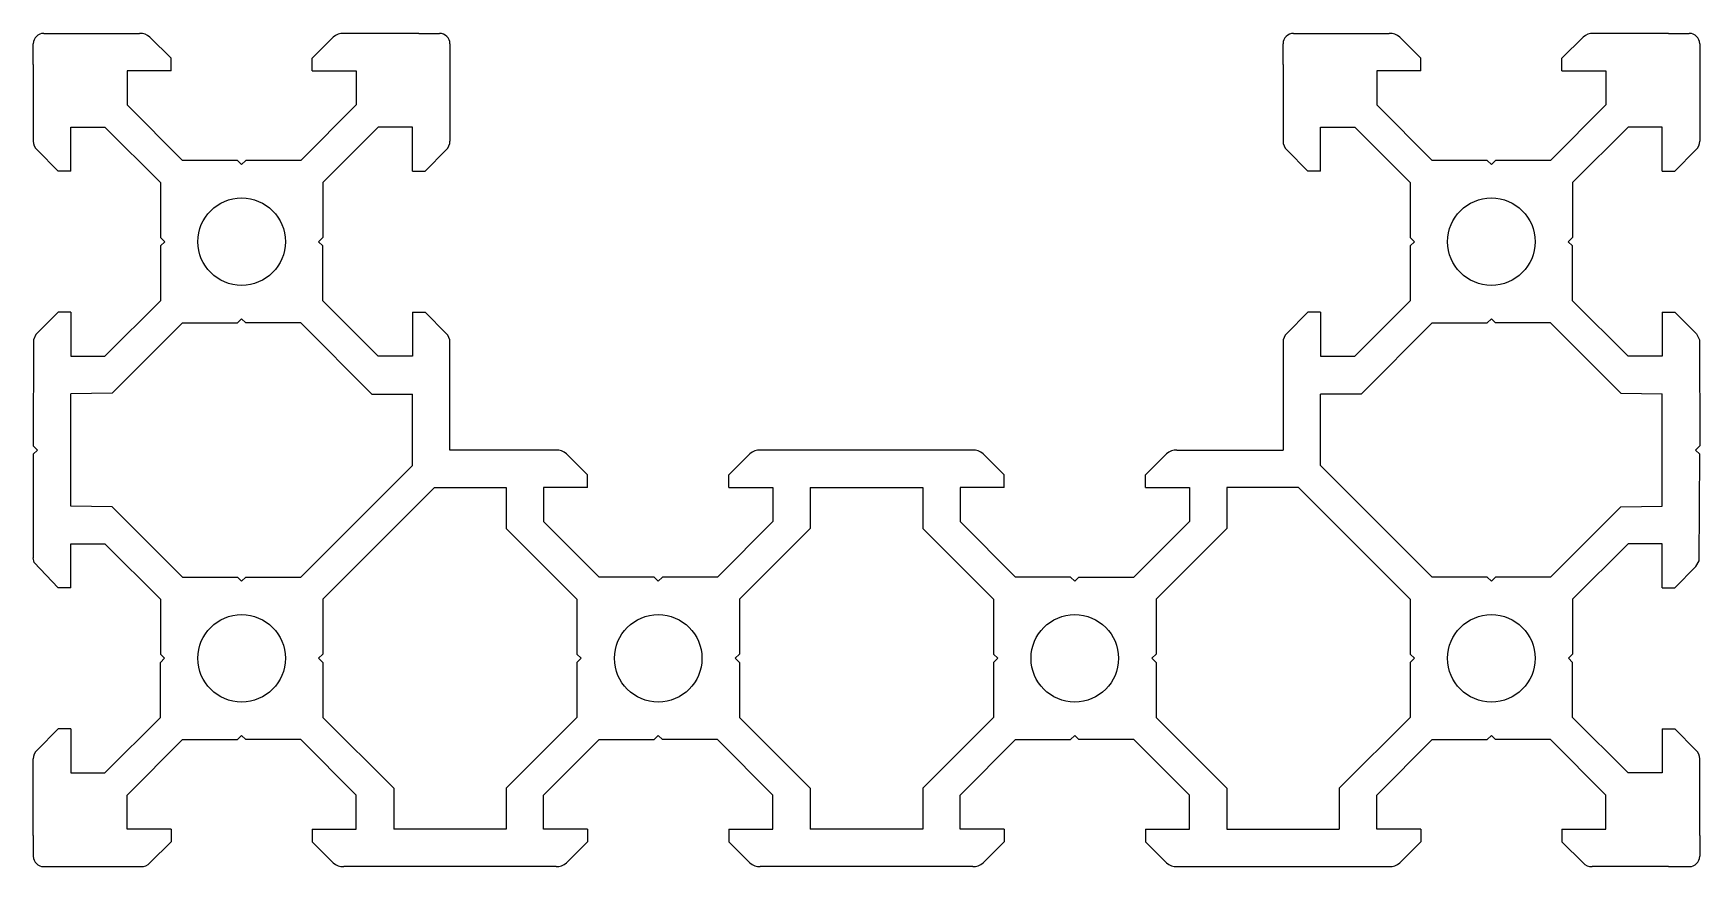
# Model space of a CAD drawing. Header units: millimetres. Extents: x -40 to 40, y -20 to 20.
import ezdxf

# ---------------------------------------------------------------- set-up
doc = ezdxf.new("R2010")
doc.units = ezdxf.units.MM

msp = doc.modelspace()

# ---------------------------------------------------------------- linework, layer by layer
for p, q in [((-39.5, 20), (-38.5, 20)), ((-38.5, 20), (-34.9, 20)), ((-21.5, 20), (-25.1, 20)), ((-21.5, 20), (-20.5, 20)), ((20.5, 20), (21.5, 20)), ((21.5, 20), (25.1, 20)), ((38.5, 20), (34.9, 20)), ((38.5, 20), (39.5, 20)), ((-40, 18.5), (-40, 19.5)), ((-34.402, 19.822), (-33.387, 18.807)), ((-26.613, 18.807), (-25.598, 19.822)), ((-20, 19.5), (-20, 18.5)), ((20, 18.5), (20, 19.5)), ((25.598, 19.822), (26.613, 18.807)), ((33.387, 18.807), (34.402, 19.822)), ((40, 19.5), (40, 18.5)), ((-40, 18.5), (-40, 14.831)), ((-33.387, 18.2), (-33.387, 18.807)), ((-26.613, 18.2), (-26.613, 18.807)), ((-20, 18.5), (-20, 14.831)), ((20, 18.5), (20, 14.831)), ((26.613, 18.2), (26.613, 18.807)), ((33.387, 18.2), (33.387, 18.807)), ((40, 18.5), (40, 14.831)), ((-33.387, 18.2), (-35.5, 18.2)), ((-35.5, 18.2), (-35.5, 16.561)), ((-26.613, 18.2), (-24.5, 18.2)), ((-24.5, 18.2), (-24.5, 16.561)), ((26.613, 18.2), (24.5, 18.2)), ((24.5, 18.2), (24.5, 16.561)), ((33.387, 18.2), (35.5, 18.2)), ((35.5, 18.2), (35.5, 16.561)), ((-35.5, 16.561), (-32.839, 13.9)), ((-24.5, 16.561), (-27.161, 13.9)), ((24.5, 16.561), (27.161, 13.9)), ((35.5, 16.561), (32.839, 13.9)), ((-38.2, 15.5), (-36.561, 15.5)), ((-38.2, 13.387), (-38.2, 15.5)), ((-36.561, 15.5), (-33.9, 12.839)), ((-23.439, 15.5), (-26.1, 12.839)), ((-21.8, 15.5), (-23.439, 15.5)), ((-21.8, 13.387), (-21.8, 15.5)), ((21.8, 15.5), (23.439, 15.5)), ((21.8, 13.387), (21.8, 15.5)), ((23.439, 15.5), (26.1, 12.839)), ((36.561, 15.5), (33.9, 12.839)), ((38.2, 15.5), (36.561, 15.5)), ((38.2, 13.387), (38.2, 15.5)), ((-39.822, 14.402), (-38.807, 13.387)), ((-20.178, 14.402), (-21.193, 13.387)), ((20.178, 14.402), (21.193, 13.387)), ((39.822, 14.402), (38.807, 13.387)), ((-30.2, 13.9), (-32.839, 13.9)), ((-30, 13.7), (-30.2, 13.9)), ((-30, 13.7), (-29.8, 13.9)), ((-27.161, 13.9), (-29.8, 13.9)), ((29.8, 13.9), (27.161, 13.9)), ((30, 13.7), (29.8, 13.9)), ((30, 13.7), (30.2, 13.9)), ((32.839, 13.9), (30.2, 13.9)), ((-38.2, 13.387), (-38.807, 13.387)), ((-33.9, 12.839), (-33.9, 10.207)), ((-26.1, 12.839), (-26.1, 10.207)), ((-21.8, 13.387), (-21.193, 13.387)), ((21.8, 13.387), (21.193, 13.387)), ((26.1, 12.839), (26.1, 10.207)), ((33.9, 12.839), (33.9, 10.207)), ((38.2, 13.387), (38.807, 13.387)), ((-33.9, 10.207), (-33.693, 10)), ((-33.693, 10), (-33.9, 9.793)), ((-33.9, 9.793), (-33.9, 7.161)), ((-26.1, 10.207), (-26.307, 10)), ((-26.1, 9.793), (-26.307, 10)), ((-26.1, 7.161), (-26.1, 9.793)), ((26.1, 10.207), (26.307, 10)), ((26.307, 10), (26.1, 9.793)), ((26.1, 9.793), (26.1, 7.161)), ((33.9, 10.207), (33.693, 10)), ((33.9, 9.793), (33.693, 10)), ((33.9, 7.161), (33.9, 9.793)), ((-38.807, 6.613), (-39.875, 5.538)), ((-38.2, 6.613), (-38.807, 6.613)), ((-38.2, 6.613), (-38.2, 4.5)), ((-33.9, 7.161), (-36.561, 4.5)), ((-26.1, 7.161), (-23.439, 4.5)), ((-21.8, 6.613), (-21.8, 4.5)), ((-21.8, 6.613), (-21.193, 6.613)), ((-21.193, 6.613), (-20.178, 5.598)), ((21.193, 6.613), (20.178, 5.598)), ((21.8, 6.613), (21.193, 6.613)), ((21.8, 6.613), (21.8, 4.5)), ((26.1, 7.161), (23.439, 4.5)), ((33.9, 7.161), (36.561, 4.5)), ((38.2, 6.613), (38.2, 4.5)), ((38.2, 6.613), (38.807, 6.613)), ((38.807, 6.613), (39.849, 5.569)), ((-32.839, 6.1), (-36.214, 2.725)), ((-32.839, 6.1), (-30.2, 6.1)), ((-30, 6.3), (-30.2, 6.1)), ((-30, 6.3), (-29.8, 6.1)), ((-27.161, 6.1), (-29.8, 6.1)), ((-23.749, 2.688), (-27.161, 6.1)), ((23.749, 2.688), (27.161, 6.1)), ((27.161, 6.1), (29.8, 6.1)), ((30, 6.3), (29.8, 6.1)), ((30, 6.3), (30.2, 6.1)), ((32.839, 6.1), (30.2, 6.1)), ((32.839, 6.1), (36.214, 2.725)), ((-39.988, 5.287), (-40, 0.207)), ((-39.875, 5.538), (-39.988, 5.287)), ((-20, 0), (-20, 5.169)), ((20, 5.169), (20, 0)), ((39.849, 5.569), (39.988, 5.287)), ((39.988, 5.287), (40, 0.207)), ((-38.2, 4.5), (-36.561, 4.5)), ((-21.8, 4.5), (-23.439, 4.5)), ((21.8, 4.5), (23.439, 4.5)), ((38.2, 4.5), (36.561, 4.5)), ((-36.214, 2.725), (-38.2, 2.7)), ((-38.2, -2.7), (-38.2, 2.7)), ((-23.749, 2.688), (-21.8, 2.675)), ((-21.8, -0.739), (-21.8, 2.675)), ((23.749, 2.688), (21.8, 2.675)), ((21.8, -0.739), (21.8, 2.675)), ((36.214, 2.725), (38.2, 2.7)), ((38.2, -2.7), (38.2, 2.7)), ((-40, 0.207), (-39.793, 0)), ((-40, -0.207), (-39.793, 0)), ((14.9, 0), (20, 0)), ((40, 0.207), (39.793, 0)), ((40, -0.207), (39.793, 0)), ((-40, -0.207), (-40, -5.169)), ((-27.161, -6.1), (-21.8, -0.739)), ((-14.9, 0), (-20, 0)), ((-14.402, -0.178), (-13.387, -1.193)), ((-5.598, -0.178), (-6.613, -1.193)), ((5.1, 0), (-5.1, 0)), ((5.598, -0.178), (6.613, -1.193)), ((14.402, -0.178), (13.387, -1.193)), ((27.161, -6.1), (21.8, -0.739)), ((39.979, -5.326), (40, -0.207)), ((-13.387, -1.8), (-13.387, -1.193)), ((-6.613, -1.8), (-6.613, -1.193)), ((6.613, -1.8), (6.613, -1.193)), ((13.387, -1.8), (13.387, -1.193)), ((-26.1, -7.161), (-20.739, -1.8)), ((-20.739, -1.8), (-17.3, -1.8)), ((-17.3, -1.8), (-17.3, -3.761)), ((-13.387, -1.8), (-15.5, -1.8)), ((-15.5, -1.8), (-15.5, -3.439)), ((-6.613, -1.8), (-4.5, -1.8)), ((-4.5, -1.8), (-4.5, -3.439)), ((-2.7, -1.8), (2.7, -1.8)), ((-2.7, -1.8), (-2.7, -3.761)), ((2.7, -1.8), (2.7, -3.761)), ((6.613, -1.8), (4.5, -1.8)), ((4.5, -1.8), (4.5, -3.439)), ((13.387, -1.8), (15.5, -1.8)), ((15.5, -1.8), (15.5, -3.439)), ((20.739, -1.8), (17.3, -1.8)), ((17.3, -1.8), (17.3, -3.761)), ((26.1, -7.161), (20.739, -1.8)), ((-36.214, -2.725), (-38.2, -2.7)), ((-32.839, -6.1), (-36.214, -2.725)), ((32.839, -6.1), (36.214, -2.725)), ((36.214, -2.725), (38.2, -2.7)), ((-17.3, -3.761), (-13.9, -7.161)), ((-15.5, -3.439), (-12.839, -6.1)), ((-4.5, -3.439), (-7.161, -6.1)), ((-2.7, -3.761), (-6.1, -7.161)), ((2.7, -3.761), (6.1, -7.161)), ((4.5, -3.439), (7.161, -6.1)), ((15.5, -3.439), (12.839, -6.1)), ((17.3, -3.761), (13.9, -7.161)), ((-38.2, -4.5), (-36.561, -4.5)), ((-38.2, -6.613), (-38.2, -4.5)), ((-36.561, -4.5), (-33.9, -7.161)), ((36.561, -4.5), (33.9, -7.161)), ((38.2, -4.5), (36.561, -4.5)), ((38.2, -6.613), (38.2, -4.5)), ((-39.954, -5.401), (-40, -5.169)), ((-38.807, -6.613), (-39.954, -5.401)), ((39.822, -5.598), (38.807, -6.613)), ((39.822, -5.598), (39.979, -5.326)), ((-32.839, -6.1), (-30.2, -6.1)), ((-30, -6.3), (-30.2, -6.1)), ((-30, -6.3), (-29.8, -6.1)), ((-29.8, -6.1), (-27.161, -6.1)), ((-10.2, -6.1), (-12.839, -6.1)), ((-10, -6.3), (-10.2, -6.1)), ((-10, -6.3), (-9.8, -6.1)), ((-7.161, -6.1), (-9.8, -6.1)), ((9.8, -6.1), (7.161, -6.1)), ((10, -6.3), (9.8, -6.1)), ((10, -6.3), (10.2, -6.1)), ((10.2, -6.1), (12.839, -6.1)), ((29.8, -6.1), (27.161, -6.1)), ((30, -6.3), (29.8, -6.1)), ((30, -6.3), (30.2, -6.1)), ((32.839, -6.1), (30.2, -6.1)), ((-38.2, -6.613), (-38.807, -6.613)), ((-33.9, -7.161), (-33.9, -9.795)), ((-26.1, -7.161), (-26.1, -9.793)), ((-13.9, -7.161), (-13.9, -9.793)), ((-6.1, -7.161), (-6.1, -9.793)), ((6.1, -7.161), (6.1, -9.793)), ((13.9, -7.161), (13.9, -9.793)), ((26.1, -7.161), (26.1, -9.793)), ((33.9, -7.161), (33.9, -9.795)), ((38.2, -6.613), (38.807, -6.613)), ((-33.9, -9.795), (-33.695, -10)), ((-33.9, -10.207), (-33.695, -10)), ((-33.9, -12.839), (-33.9, -10.207)), ((-26.1, -9.793), (-26.307, -10)), ((-26.307, -10), (-26.1, -10.207)), ((-26.1, -10.207), (-26.1, -12.839)), ((-13.9, -9.793), (-13.693, -10)), ((-13.693, -10), (-13.9, -10.207)), ((-13.9, -10.207), (-13.9, -12.839)), ((-6.1, -9.793), (-6.307, -10)), ((-6.307, -10), (-6.1, -10.207)), ((-6.1, -10.207), (-6.1, -12.839)), ((6.1, -9.793), (6.307, -10)), ((6.307, -10), (6.1, -10.207)), ((6.1, -10.207), (6.1, -12.839)), ((13.9, -9.793), (13.693, -10)), ((13.693, -10), (13.9, -10.207)), ((13.9, -10.207), (13.9, -12.839)), ((26.1, -9.793), (26.307, -10)), ((26.307, -10), (26.1, -10.207)), ((26.1, -10.207), (26.1, -12.839)), ((33.9, -9.795), (33.695, -10)), ((33.9, -10.207), (33.695, -10)), ((33.9, -12.839), (33.9, -10.207)), ((-38.807, -13.387), (-39.822, -14.402)), ((-38.2, -13.387), (-38.807, -13.387)), ((-38.2, -13.387), (-38.2, -15.5)), ((-33.9, -12.839), (-36.561, -15.5)), ((-26.1, -12.839), (-22.7, -16.239)), ((-13.9, -12.839), (-17.3, -16.239)), ((-6.1, -12.839), (-2.7, -16.239)), ((6.1, -12.839), (2.7, -16.239)), ((13.9, -12.839), (17.3, -16.239)), ((26.1, -12.839), (22.7, -16.239)), ((33.9, -12.839), (36.561, -15.5)), ((38.2, -13.387), (38.2, -15.5)), ((38.2, -13.387), (38.807, -13.387)), ((38.807, -13.387), (39.822, -14.402)), ((-35.5, -16.561), (-32.839, -13.9)), ((-32.839, -13.9), (-30.2, -13.9)), ((-30, -13.7), (-30.2, -13.9)), ((-30, -13.7), (-29.8, -13.9)), ((-27.161, -13.9), (-29.8, -13.9)), ((-24.5, -16.561), (-27.161, -13.9)), ((-15.5, -16.561), (-12.839, -13.9)), ((-12.839, -13.9), (-10.2, -13.9)), ((-10, -13.7), (-10.2, -13.9)), ((-10, -13.7), (-9.8, -13.9)), ((-7.161, -13.9), (-9.8, -13.9)), ((-4.5, -16.561), (-7.161, -13.9)), ((4.5, -16.561), (7.161, -13.9)), ((7.161, -13.9), (9.8, -13.9)), ((10, -13.7), (9.8, -13.9)), ((10, -13.7), (10.2, -13.9)), ((12.839, -13.9), (10.2, -13.9)), ((15.5, -16.561), (12.839, -13.9)), ((24.5, -16.561), (27.161, -13.9)), ((27.161, -13.9), (29.8, -13.9)), ((30, -13.7), (29.8, -13.9)), ((30, -13.7), (30.2, -13.9)), ((32.839, -13.9), (30.2, -13.9)), ((35.5, -16.561), (32.839, -13.9)), ((-40, -18.5), (-40, -14.831)), ((40, -18.5), (40, -14.831)), ((-38.2, -15.5), (-36.561, -15.5)), ((38.2, -15.5), (36.561, -15.5)), ((-35.5, -18.2), (-35.5, -16.561)), ((-24.5, -18.2), (-24.5, -16.561)), ((-22.7, -16.239), (-22.7, -18.2)), ((-17.3, -16.239), (-17.3, -18.2)), ((-15.5, -18.2), (-15.5, -16.561)), ((-4.5, -18.2), (-4.5, -16.561)), ((-2.7, -16.239), (-2.7, -18.2)), ((2.7, -16.239), (2.7, -18.2)), ((4.5, -18.2), (4.5, -16.561)), ((15.5, -18.2), (15.5, -16.561)), ((17.3, -16.239), (17.3, -18.2)), ((22.7, -16.239), (22.7, -18.2)), ((24.5, -18.2), (24.5, -16.561)), ((35.5, -18.2), (35.5, -16.561)), ((-33.387, -18.2), (-35.5, -18.2)), ((-33.387, -18.2), (-33.387, -18.807)), ((-26.613, -18.2), (-26.613, -18.807)), ((-26.613, -18.2), (-24.5, -18.2)), ((-17.3, -18.2), (-22.7, -18.2)), ((-13.387, -18.2), (-15.5, -18.2)), ((-13.387, -18.2), (-13.387, -18.807)), ((-6.613, -18.2), (-6.613, -18.807)), ((-6.613, -18.2), (-4.5, -18.2)), ((2.7, -18.2), (-2.7, -18.2)), ((6.613, -18.2), (4.5, -18.2)), ((6.613, -18.2), (6.613, -18.807)), ((13.387, -18.2), (13.387, -18.807)), ((13.387, -18.2), (15.5, -18.2)), ((17.3, -18.2), (22.7, -18.2)), ((26.613, -18.2), (24.5, -18.2)), ((26.613, -18.2), (26.613, -18.807)), ((33.387, -18.2), (33.387, -18.807)), ((33.387, -18.2), (35.5, -18.2)), ((-40, -18.5), (-40, -19.5)), ((-34.402, -19.822), (-33.387, -18.807)), ((-26.613, -18.807), (-25.598, -19.822)), ((-13.387, -18.807), (-14.402, -19.822)), ((-6.613, -18.807), (-5.598, -19.822)), ((6.613, -18.807), (5.598, -19.822)), ((13.387, -18.807), (14.402, -19.822)), ((26.613, -18.807), (25.598, -19.822)), ((34.402, -19.822), (33.387, -18.807)), ((40, -18.5), (40, -19.5)), ((-39.5, -20), (-38.5, -20)), ((-38.5, -20), (-34.831, -20)), ((-14.9, -20), (-25.1, -20)), ((5.1, -20), (-5.1, -20)), ((14.9, -20), (25.1, -20)), ((38.5, -20), (34.831, -20)), ((38.5, -20), (39.5, -20))]:
    msp.add_line(p, q)
for centre in [(-30, 10), (30, 10), (-30, -10), (-10, -10), (10, -10), (30, -10)]:
    msp.add_circle(centre, 2.1)
for centre, radius, start, end in [((-39.5, 19.5), 0.5, 90, 180), ((-34.9, 19.214), 0.786, 50.68928, 90), ((-25.1, 19.214), 0.786, 90, 129.31075), ((-20.5, 19.5), 0.5, 0, 90), ((20.5, 19.5), 0.5, 90, 180), ((25.1, 19.214), 0.786, 50.68928, 90), ((34.9, 19.214), 0.786, 90, 129.31074), ((39.5, 19.5), 0.5, 360, 90), ((-39.391, 14.832), 0.609, 180.07002, 224.92998), ((-20.607, 14.831), 0.607, 315, 360), ((20.607, 14.831), 0.607, 180, 225), ((39.393, 14.831), 0.607, 315, 360), ((-20.607, 5.169), 0.607, 0, 45), ((20.607, 5.169), 0.607, 135, 180), ((-14.9, -0.786), 0.786, 50.68929, 90), ((-5.1, -0.786), 0.786, 90, 129.31074), ((5.1, -0.786), 0.786, 50.68929, 90), ((14.9, -0.786), 0.786, 90, 129.31071), ((-39.393, -14.831), 0.607, 135, 180), ((39.39, -14.833), 0.61, 0.12468, 44.87532), ((-39.5, -19.5), 0.5, 180, 270), ((-34.831, -19.393), 0.607, 270, 315), ((-25.1, -19.214), 0.786, 230.68933, 270), ((-14.9, -19.214), 0.786, 270, 309.31069), ((-5.1, -19.214), 0.786, 230.68933, 270), ((5.1, -19.214), 0.786, 270, 309.31069), ((14.9, -19.214), 0.786, 230.68931, 270), ((25.1, -19.214), 0.786, 270, 309.31067), ((34.831, -19.393), 0.607, 225, 270), ((39.5, -19.5), 0.5, 270, 0)]:
    msp.add_arc(centre, radius, start, end)

doc.saveas('drawing.dxf')
